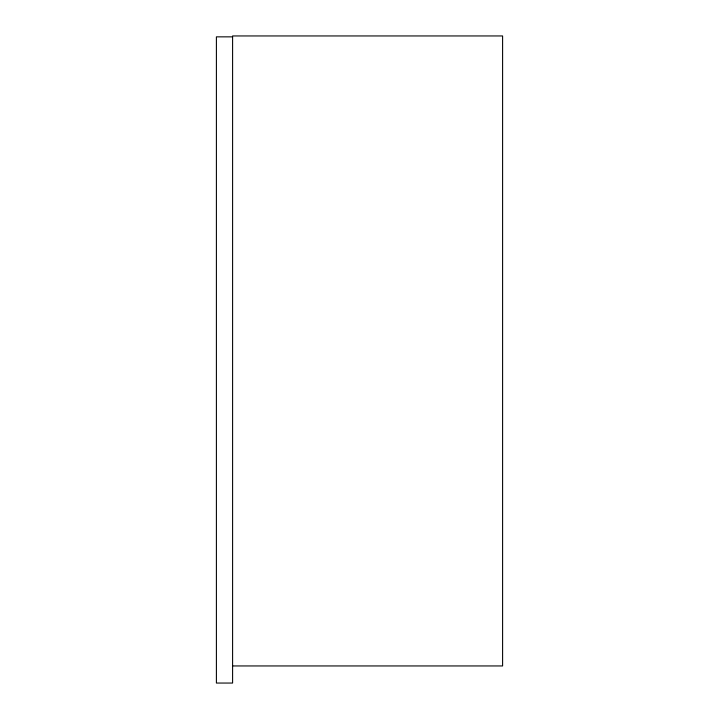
<?xml version="1.0" encoding="UTF-8"?>
<svg xmlns="http://www.w3.org/2000/svg" width="719" height="719" viewBox="0 0 719 719"><rect width="100%" height="100%" fill="white"/><g stroke="black" fill="none" stroke-linecap="round" stroke-linejoin="round"><path stroke-width="1.08" d="M232.597 36.849L216.401 36.849L216.401 683.05L232.597 683.05L232.597 35.95L502.599 35.95L502.599 665.947L232.597 665.947"/></g></svg>
